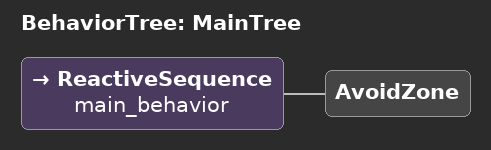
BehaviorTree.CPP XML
<root main_tree_to_execute = "MainTree" >
    <BehaviorTree ID="MainTree">
        <ReactiveSequence name="main_behavior">
            <AvoidZone/>
        </ReactiveSequence>
    </BehaviorTree>
</root>
